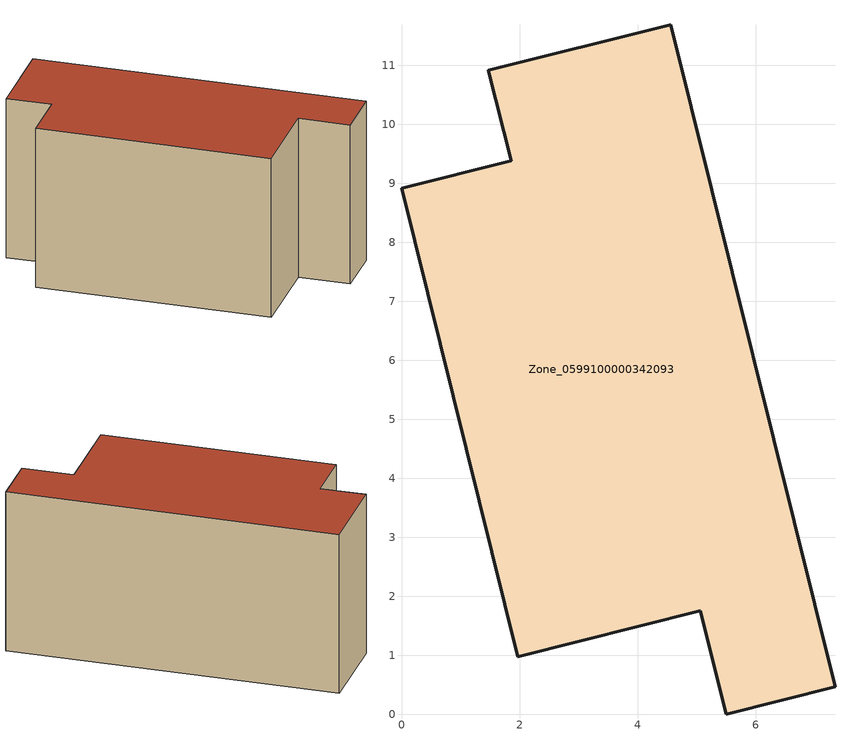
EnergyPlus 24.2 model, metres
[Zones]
Zone_0599100000342093
 floor ground (C_G): 4.57,11.69 7.35,0.46 5.51,0 5.07,1.75 1.97,0.97 0,8.91 1.86,9.38 1.47,10.91 z0
 wall outside (C_F): 1.97,0.97 5.07,1.75 5.51,0 7.35,0.46 4.57,11.69 1.47,10.91 1.86,9.38 0,8.91 1.97,0.97 z0:5.87
 roof outside (C_R): 1.86,9.38 0,8.91 1.97,0.97 5.07,1.75 5.51,0 7.35,0.46 4.57,11.69 1.47,10.91 z5.87
[BUILDING]
Pand.0599100000342093: North Axis=0; Terrain=City; Loads Convergence Tolerance Value=0.04; Temperature Convergence Tolerance Value=0.4; Solar Distribution=FullExterior; Maximum Number of Warmup Days=25; Minimum Number of Warmup Days=1
[Site:Location]
Rotterdam.The.Hague.AP_ZH_NLD Design_Conditions: Latitude=51.96; Longitude=4.45; Time Zone=1; Elevation=-4.5
[SITE:GROUNDTEMPERATURE:BUILDINGSURFACE]
18, 18, 18, 18, 18, 18, 18, 18, 18, 18, 18, 18
[MATERIAL] Thermal Absorptance=0.9; Solar Absorptance=0.7; Visible Absorptance=0.7
Name | Roughness | Thickness | Conductivity | Density | Specific Heat
G.TI.1992-2005 | MediumSmooth | 0.15 | 0.06 | 540 | 1210
F.TI.1992-2005 | Rough | 0.3 | 0.12 | 1920 | 840
R.TI.1992-2005 | MediumRough | 0.2 | 0.08 | 1500 | 1000
[CONSTRUCTION]
C_G: G.TI.1992-2005
C_F: F.TI.1992-2005
C_R: R.TI.1992-2005
[ZONE]
Zone_0599100000342093: Type=1; Multiplier=1; Ceiling Height=Autocalculate; Volume=Autocalculate; Floor Area=autocalculate; Part of Total Floor Area=Yes
[ZONEINFILTRATION:DESIGNFLOWRATE]
Infil_Zone_0599100000342093: Zone or ZoneList or Space or SpaceList=Zone_0599100000342093; Schedule=AlwaysOn; Design Flow Rate Calculation Method=Flow/Area; Flow Rate per Floor Area=0.0015; Constant Term Coefficient=1; Temperature Term Coefficient=0; Velocity Term Coefficient=0; Velocity Squared Term Coefficient=0
[HVACTEMPLATE:ZONE:IDEALLOADSAIRSYSTEM]
Zone_0599100000342093: Maximum Heating Supply Air Temperature=50; Minimum Cooling Supply Air Temperature=13; Maximum Heating Supply Air Humidity Ratio=0.0156; Minimum Cooling Supply Air Humidity Ratio=0.0077; Heating Limit=NoLimit; Cooling Limit=NoLimit; Dehumidification Control Type=ConstantSensibleHeatRatio; Cooling Sensible Heat Ratio=0.7; Dehumidification Setpoint=60; Humidification Control Type=None; Humidification Setpoint=30; Outdoor Air Method=None; Outdoor Air Flow Rate per Person=0.00944; Outdoor Air Flow Rate per Zone Floor Area=0; Outdoor Air Flow Rate per Zone=0; Demand Controlled Ventilation Type=None; Outdoor Air Economizer Type=NoEconomizer; Heat Recovery Type=None; Sensible Heat Recovery Effectiveness=0.7; Latent Heat Recovery Effectiveness=0.65
[ZONECONTROL:THERMOSTAT]
ThermostatControl_Zone_0599100000342093: Zone or ZoneList=Zone_0599100000342093; Control Type Schedule=DualSetpointControlType; Control 1=Thermostat_Zone_0599100000342093; Temperature Difference Between Cutout And Setpoint=0
[THERMOSTATSETPOINT:DUALSETPOINT]
Thermostat_Zone_0599100000342093: Heating Setpoint Temperature Schedule=HeatingSetpoint_Zone_0599100000342093; Cooling Setpoint Temperature Schedule=CoolingSetpoint_Zone_0599100000342093
[SCHEDULE:COMPACT]
HeatingSetpoint_Zone_0599100000342093: Through: 12/31, For: AllDays, Until: 24:00, 21
CoolingSetpoint_Zone_0599100000342093: Through: 12/31, For: AllDays, Until: 24:00, 24
DualSetpointControlType: Through: 12/31, For: AllDays, Until: 24:00, 4
AlwaysOn: Through: 12/31, For: AllDays, Until: 24:00, 1
